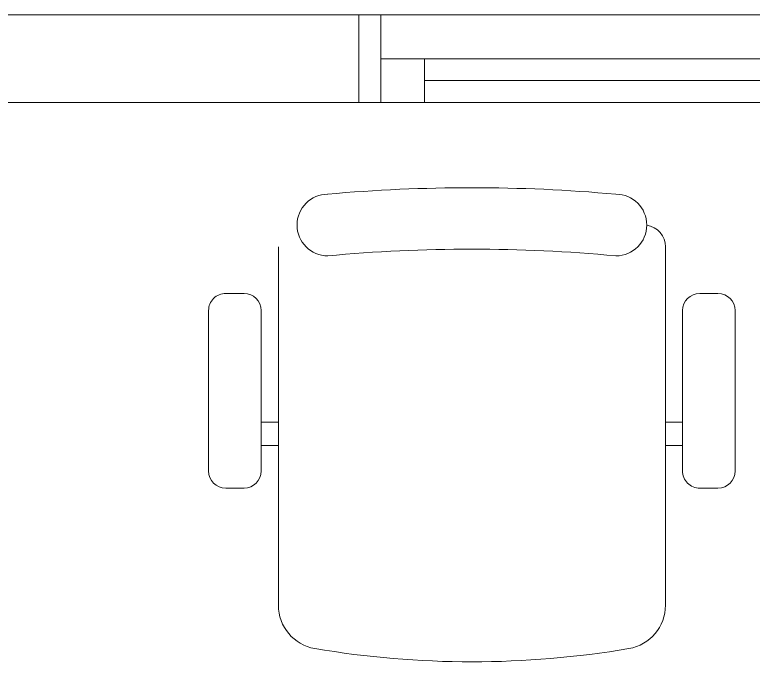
# Model space of a CAD drawing. Header units: inches. Extents: x -246178 to 57169, y -29325 to 19878.
# Drawn here: x 43286 to 44128, y -3489 to -2747 of the extents above; entities that cross this region are included whole.
import ezdxf

# ---------------------------------------------------------------- set-up
doc = ezdxf.new("R2010")
doc.units = ezdxf.units.IN
doc.header["$LTSCALE"] = 25
doc.header["$MEASUREMENT"] = 0
doc.layers.get('0').update_dxf_attribs({"color": 8})
for name, color, linetype, lineweight in [('00-Ground Floor$0$Aluminum', 251, 'Continuous', 5), ('00-Ground Floor$0$LOADING', 253, 'Continuous', 5), ('00-Ground Floor$0$NEW Wall', 166, 'Continuous', 5), ('00-Ground Floor$0$Walls', 251, 'Continuous', 5)]:
    doc.layers.add(name, color=color, linetype=linetype, lineweight=lineweight)

# ---------------------------------------------------------------- blocks, each defined once
blk = doc.blocks.new('*X63')
at = {"color": 0}
for p, q in [((5, 3), (5, 3)), ((5, 3), (5, 3)), ((5, 3), (5, 3)), ((5, 3), (5, 3)), ((5, 3), (5, 3)), ((5, 3), (5, 3)), ((5, 3), (5, 3)), ((5, 3), (5, 3)), ((5, 3), (5, 3)), ((5, 3), (5, 3)), ((5, 3), (5, 3)), ((5, 3), (5, 3)), ((5, 3), (5, 3)), ((5, 3), (5, 3)), ((5, 3), (5, 3)), ((5, 3), (5, 3)), ((5, 3), (5, 3)), ((5, 3), (5, 3)), ((5, 3), (5, 3)), ((5, 3), (5, 3)), ((5, 3), (5, 3)), ((5, 3), (5, 3)), ((5, 3), (5, 3)), ((5, 3), (5, 3)), ((5, 3), (5, 3)), ((5, 3), (5, 3)), ((5, 3), (5, 3)), ((5, 3), (5, 3)), ((5, 3), (5, 3)), ((5, 3), (5, 3)), ((5, 3), (5, 3)), ((5, 3), (5, 3)), ((5, 3), (5, 3)), ((5, 3), (5, 3)), ((5, 3), (5, 3)), ((5, 3), (5, 3)), ((5, 3), (5, 3)), ((5, 3), (5, 3)), ((5, 3), (5, 3)), ((5, 3), (5, 3)), ((5, 3), (5, 3)), ((5, 3), (5, 3)), ((5, 3), (5, 3)), ((5, 3), (5, 3)), ((5, 3), (5, 3)), ((5, 3), (5, 3)), ((5, 3), (5, 3)), ((5, 3), (5, 3)), ((5, 3), (5, 3)), ((5, 3), (5, 3)), ((5, 3), (5, 3)), ((5, 3), (5, 3)), ((5, 3), (5, 3)), ((5, 3), (5, 3)), ((5, 3), (5, 3)), ((5, 3), (5, 3)), ((5, 3), (5, 3)), ((5, 3), (5, 3)), ((5, 3), (5, 3)), ((5, 3), (5, 3)), ((5, 3), (5, 3)), ((5, 3), (5, 3)), ((5, 3), (5, 3)), ((5, 3), (5, 3)), ((5, 3), (5, 3)), ((5, 3), (5, 3)), ((6, 3), (5, 3)), ((5, 3), (5, 3)), ((6, 3), (5, 3)), ((5, 3), (5, 3)), ((6, 3), (5, 3)), ((5, 3), (5, 3)), ((6, 3), (5, 3)), ((5, 3), (5, 3)), ((5, 3), (5, 3)), ((5, 3), (5, 3)), ((5, 3), (5, 3)), ((5, 3), (5, 3)), ((5, 3), (5, 3)), ((5, 3), (5, 3)), ((5, 3), (5, 3)), ((5, 3), (5, 3)), ((5, 3), (5, 3)), ((5, 3), (5, 3)), ((5, 3), (5, 3)), ((5, 3), (5, 3)), ((5, 3), (5, 3)), ((5, 3), (5, 3)), ((5, 3), (5, 3)), ((5, 3), (5, 3)), ((5, 3), (5, 3)), ((5, 3), (5, 3)), ((5, 3), (5, 3)), ((5, 3), (5, 3)), ((5, 3), (5, 3)), ((5, 3), (5, 3)), ((6, 3), (6, 3)), ((6, 3), (6, 3)), ((6, 3), (6, 3)), ((6, 3), (6, 3)), ((6, 3), (6, 3)), ((6, 3), (6, 3)), ((6, 3), (6, 3)), ((6, 3), (6, 3)), ((6, 3), (6, 3)), ((6, 3), (6, 3)), ((6, 3), (6, 3)), ((6, 3), (6, 3)), ((6, 3), (6, 3)), ((6, 3), (6, 3)), ((6, 3), (6, 3)), ((6, 3), (6, 3)), ((6, 3), (6, 3)), ((6, 3), (6, 3)), ((6, 3), (6, 3)), ((6, 3), (6, 3)), ((6, 3), (6, 3)), ((6, 3), (6, 3)), ((6, 3), (6, 3)), ((6, 3), (6, 3)), ((6, 3), (6, 3)), ((6, 3), (6, 3)), ((6, 3), (6, 3)), ((6, 3), (6, 3)), ((6, 3), (6, 3)), ((6, 3), (6, 3)), ((6, 3), (6, 3)), ((6, 3), (6, 3)), ((6, 3), (6, 3)), ((6, 3), (6, 3)), ((6, 3), (6, 3)), ((6, 3), (6, 3)), ((6, 3), (6, 3)), ((6, 3), (6, 3)), ((6, 3), (6, 3)), ((6, 3), (6, 3)), ((6, 3), (6, 3)), ((6, 3), (6, 3)), ((6, 3), (6, 3)), ((6, 3), (6, 3)), ((6, 3), (6, 3)), ((6, 3), (6, 3)), ((6, 3), (6, 3)), ((6, 3), (6, 3)), ((6, 3), (6, 3)), ((6, 3), (6, 3)), ((6, 3), (6, 3)), ((6, 3), (6, 3)), ((6, 3), (6, 3)), ((6, 3), (6, 3)), ((6, 3), (6, 3)), ((6, 3), (6, 3)), ((6, 3), (6, 3)), ((6, 3), (6, 3)), ((6, 3), (6, 3)), ((6, 3), (6, 3)), ((6, 3), (6, 3)), ((6, 3), (6, 3)), ((6, 3), (6, 3)), ((6, 3), (6, 3)), ((6, 3), (6, 3)), ((6, 3), (6, 3)), ((6, 3), (6, 3)), ((6, 3), (6, 3)), ((6, 3), (6, 3)), ((6, 3), (6, 3)), ((6, 3), (6, 3)), ((6, 3), (6, 3)), ((6, 3), (6, 3)), ((6, 3), (6, 3)), ((6, 3), (6, 3)), ((6, 3), (6, 3)), ((6, 3), (6, 3)), ((6, 3), (6, 3)), ((6, 3), (6, 3)), ((6, 3), (6, 3)), ((6, 3), (6, 3)), ((6, 3), (6, 3)), ((6, 3), (6, 3)), ((6, 3), (6, 3)), ((6, 3), (6, 3)), ((6, 3), (6, 3)), ((6, 3), (6, 3)), ((6, 3), (6, 3)), ((6, 3), (6, 3)), ((6, 3), (6, 3)), ((6, 3), (6, 3)), ((6, 3), (6, 3)), ((6, 3), (6, 3)), ((6, 3), (6, 3)), ((6, 3), (6, 3)), ((6, 3), (6, 3)), ((6, 3), (6, 3)), ((6, 3), (6, 3)), ((6, 3), (6, 3)), ((6, 3), (6, 3)), ((6, 3), (6, 3)), ((6, 3), (6, 3)), ((6, 3), (6, 3)), ((6, 3), (6, 3)), ((6, 3), (6, 3)), ((6, 3), (6, 3)), ((6, 3), (6, 3)), ((6, 3), (6, 3)), ((6, 3), (6, 3)), ((6, 3), (6, 3)), ((6, 3), (6, 3)), ((6, 3), (6, 3)), ((6, 3), (6, 3)), ((6, 3), (6, 3)), ((6, 3), (6, 3)), ((6, 3), (6, 3)), ((6, 3), (6, 3)), ((6, 3), (6, 3)), ((6, 3), (6, 3)), ((6, 3), (6, 3)), ((6, 3), (6, 3)), ((6, 3), (6, 3)), ((6, 3), (6, 3)), ((6, 3), (6, 3)), ((6, 3), (6, 3)), ((6, 3), (6, 3)), ((6, 3), (6, 3)), ((6, 3), (6, 3)), ((6, 3), (6, 3)), ((6, 3), (6, 3)), ((6, 3), (6, 3)), ((6, 3), (6, 3)), ((6, 3), (6, 3)), ((6, 3), (6, 3)), ((6, 3), (6, 3)), ((6, 3), (6, 3)), ((6, 3), (6, 3)), ((6, 3), (6, 3)), ((6, 3), (6, 3)), ((6, 3), (6, 3)), ((6, 3), (6, 3)), ((6, 3), (6, 3)), ((6, 3), (6, 3)), ((6, 3), (6, 3)), ((6, 3), (6, 3)), ((6, 3), (6, 3)), ((6, 3), (6, 3)), ((6, 3), (6, 3)), ((6, 3), (6, 3)), ((6, 3), (6, 3)), ((6, 3), (6, 3)), ((6, 3), (6, 3)), ((6, 3), (6, 3)), ((6, 3), (6, 3)), ((6, 3), (6, 3)), ((6, 3), (6, 3)), ((6, 3), (6, 3)), ((6, 3), (6, 3)), ((6, 3), (6, 3)), ((6, 3), (6, 3)), ((6, 3), (6, 3)), ((6, 3), (6, 3)), ((6, 3), (6, 3)), ((6, 3), (6, 3)), ((6, 3), (6, 3)), ((6, 3), (6, 3)), ((6, 3), (6, 3)), ((6, 3), (6, 3)), ((6, 3), (6, 3)), ((6, 3), (6, 3)), ((6, 3), (6, 3)), ((6, 3), (6, 3)), ((6, 3), (6, 3)), ((6, 3), (6, 3)), ((6, 3), (6, 3)), ((6, 3), (6, 3)), ((6, 3), (6, 3)), ((6, 3), (6, 3)), ((6, 3), (6, 3)), ((6, 3), (6, 3)), ((6, 3), (6, 3)), ((6, 3), (6, 3)), ((6, 3), (6, 3)), ((6, 3), (6, 3)), ((6, 3), (6, 3)), ((6, 3), (6, 3)), ((6, 3), (6, 3)), ((6, 3), (6, 3)), ((6, 3), (6, 3)), ((6, 3), (6, 3)), ((6, 3), (6, 3)), ((6, 3), (6, 3)), ((6, 3), (6, 3)), ((6, 3), (6, 3)), ((6, 3), (6, 3)), ((6, 3), (6, 3)), ((6, 3), (6, 3)), ((6, 3), (6, 3)), ((6, 3), (6, 3)), ((6, 3), (6, 3)), ((6, 3), (6, 3)), ((6, 3), (6, 3)), ((6, 3), (6, 3)), ((6, 3), (6, 3)), ((6, 3), (5, 3)), ((6, 3), (5, 3)), ((6, 3), (5, 3)), ((6, 3), (5, 3)), ((6, 3), (5, 3)), ((6, 3), (6, 3)), ((6, 3), (6, 3)), ((6, 3), (6, 3)), ((6, 3), (6, 3)), ((6, 3), (6, 3)), ((6, 3), (6, 3)), ((6, 3), (6, 3)), ((6, 3), (6, 3)), ((6, 3), (6, 3)), ((6, 3), (6, 3)), ((6, 3), (6, 3)), ((6, 3), (6, 3)), ((6, 3), (6, 3)), ((6, 3), (6, 3)), ((6, 3), (6, 3)), ((6, 3), (6, 3)), ((6, 3), (6, 3)), ((6, 3), (6, 3)), ((6, 3), (6, 3)), ((6, 3), (6, 3)), ((6, 3), (6, 3)), ((6, 3), (6, 3)), ((6, 3), (6, 3)), ((6, 3), (6, 3)), ((6, 3), (6, 3)), ((6, 3), (6, 3)), ((6, 3), (6, 3)), ((6, 3), (6, 3)), ((6, 3), (6, 3)), ((6, 3), (6, 3)), ((6, 3), (6, 3)), ((6, 3), (6, 3)), ((6, 3), (6, 3)), ((6, 3), (6, 3)), ((6, 3), (6, 3)), ((6, 3), (6, 3)), ((6, 3), (6, 3)), ((6, 3), (6, 3)), ((6, 3), (6, 3)), ((6, 3), (6, 3)), ((6, 3), (6, 3)), ((6, 3), (6, 3)), ((6, 3), (6, 3)), ((6, 3), (6, 3)), ((6, 3), (6, 3)), ((6, 3), (6, 3)), ((6, 3), (6, 3)), ((6, 3), (6, 3)), ((6, 3), (6, 3)), ((6, 3), (6, 3)), ((6, 3), (6, 3)), ((6, 3), (6, 3)), ((6, 3), (6, 3)), ((6, 3), (6, 3)), ((6, 3), (6, 3)), ((6, 3), (6, 3)), ((6, 3), (6, 3)), ((6, 3), (6, 3)), ((6, 3), (6, 3)), ((6, 3), (6, 3)), ((6, 3), (6, 3)), ((6, 3), (6, 3)), ((6, 3), (6, 3)), ((6, 3), (6, 3)), ((6, 3), (6, 3)), ((6, 3), (6, 3)), ((6, 3), (6, 3)), ((6, 3), (6, 3)), ((6, 3), (6, 3)), ((6, 3), (6, 3)), ((6, 3), (6, 3)), ((6, 3), (6, 3)), ((6, 3), (6, 3)), ((6, 3), (6, 3)), ((6, 3), (6, 3)), ((6, 3), (6, 3)), ((6, 3), (6, 3)), ((6, 3), (6, 3)), ((6, 3), (6, 3)), ((6, 3), (6, 3)), ((6, 3), (6, 3)), ((6, 3), (6, 3)), ((6, 3), (6, 3)), ((6, 3), (6, 3)), ((6, 3), (6, 3)), ((6, 3), (6, 3)), ((6, 3), (6, 3)), ((6, 3), (6, 3)), ((6, 3), (6, 3)), ((6, 3), (6, 3)), ((6, 3), (6, 3)), ((6, 3), (6, 3)), ((6, 3), (6, 3)), ((6, 3), (6, 3)), ((6, 3), (6, 3)), ((6, 3), (6, 3)), ((6, 3), (6, 3)), ((6, 3), (6, 3)), ((6, 3), (6, 3)), ((6, 3), (6, 3)), ((6, 3), (6, 3)), ((6, 3), (6, 3)), ((6, 3), (6, 3)), ((6, 3), (6, 3)), ((6, 3), (6, 3)), ((6, 3), (6, 3)), ((6, 3), (6, 3)), ((6, 3), (6, 3)), ((6, 3), (6, 3)), ((6, 3), (6, 3)), ((6, 3), (6, 3)), ((6, 3), (6, 3)), ((6, 3), (6, 3)), ((6, 3), (6, 3)), ((6, 3), (6, 3)), ((6, 3), (6, 3)), ((6, 3), (6, 3)), ((6, 3), (6, 3)), ((6, 3), (6, 3)), ((6, 3), (6, 3)), ((6, 3), (6, 3)), ((6, 3), (6, 3)), ((6, 3), (6, 3)), ((6, 3), (6, 3)), ((6, 3), (6, 3)), ((6, 3), (6, 3)), ((6, 3), (6, 3)), ((6, 3), (6, 3)), ((6, 3), (6, 3)), ((6, 3), (6, 3)), ((6, 3), (6, 3)), ((6, 3), (6, 3)), ((6, 3), (6, 3)), ((6, 3), (6, 3)), ((6, 3), (6, 3)), ((6, 3), (6, 3)), ((6, 3), (6, 3)), ((6, 3), (6, 3)), ((6, 3), (6, 3)), ((6, 3), (6, 3)), ((6, 3), (6, 3)), ((6, 3), (6, 3)), ((6, 3), (6, 3)), ((6, 3), (6, 3)), ((6, 3), (6, 3)), ((6, 3), (6, 3)), ((6, 3), (6, 3)), ((6, 3), (6, 3)), ((6, 3), (6, 3)), ((6, 3), (6, 3)), ((6, 3), (6, 3)), ((6, 3), (6, 3)), ((6, 3), (6, 3)), ((6, 3), (6, 3)), ((6, 3), (6, 3)), ((6, 3), (6, 3)), ((6, 3), (6, 3)), ((6, 3), (6, 3)), ((6, 3), (6, 3)), ((6, 3), (6, 3)), ((6, 3), (6, 3)), ((6, 3), (6, 3)), ((6, 3), (6, 3)), ((6, 3), (6, 3)), ((6, 3), (6, 3)), ((6, 3), (6, 3)), ((6, 3), (6, 3)), ((6, 3), (6, 3)), ((6, 3), (6, 3)), ((6, 3), (6, 3)), ((6, 3), (6, 3)), ((6, 3), (6, 3)), ((6, 3), (6, 3)), ((6, 3), (6, 3)), ((6, 3), (6, 3)), ((6, 3), (6, 3)), ((6, 3), (6, 3)), ((6, 3), (6, 3)), ((6, 3), (6, 3)), ((6, 3), (6, 3)), ((6, 3), (6, 3)), ((6, 3), (6, 3)), ((6, 3), (6, 3)), ((6, 3), (6, 3)), ((6, 3), (6, 3)), ((6, 3), (6, 3)), ((6, 3), (6, 3)), ((6, 3), (6, 3)), ((6, 3), (6, 3)), ((6, 3), (6, 3)), ((6, 3), (6, 3)), ((6, 3), (6, 3)), ((6, 3), (6, 3)), ((6, 3), (6, 3)), ((6, 3), (6, 3)), ((6, 3), (6, 3)), ((6, 3), (6, 3)), ((6, 3), (6, 3)), ((6, 3), (6, 3)), ((6, 3), (6, 3)), ((6, 3), (6, 3)), ((6, 3), (6, 3)), ((6, 3), (6, 3)), ((6, 3), (6, 3)), ((6, 3), (6, 3)), ((6, 3), (6, 3)), ((6, 3), (6, 3)), ((6, 3), (6, 3)), ((6, 3), (6, 3)), ((6, 3), (6, 3)), ((6, 3), (6, 3)), ((6, 3), (6, 3)), ((6, 3), (6, 3)), ((6, 3), (6, 3)), ((6, 3), (6, 3)), ((6, 3), (6, 3)), ((6, 3), (6, 3)), ((6, 3), (6, 3)), ((6, 3), (6, 3)), ((6, 3), (6, 3)), ((6, 3), (6, 3)), ((6, 3), (6, 3)), ((6, 3), (6, 3)), ((6, 3), (6, 3)), ((6, 3), (6, 3)), ((6, 3), (6, 3)), ((6, 3), (6, 3)), ((6, 3), (6, 3)), ((6, 3), (6, 3)), ((6, 3), (6, 3)), ((6, 3), (6, 3)), ((6, 3), (6, 3)), ((6, 3), (6, 3)), ((6, 3), (6, 3)), ((6, 3), (6, 3)), ((6, 3), (6, 3)), ((6, 3), (6, 3)), ((6, 3), (6, 3)), ((6, 3), (6, 3)), ((6, 3), (6, 3)), ((6, 3), (6, 3)), ((6, 3), (6, 3)), ((6, 3), (6, 3)), ((6, 3), (6, 3)), ((6, 3), (6, 3)), ((6, 3), (6, 3)), ((6, 3), (6, 3)), ((6, 3), (6, 3)), ((6, 3), (6, 3)), ((6, 3), (6, 3)), ((6, 3), (6, 3)), ((6, 3), (6, 3)), ((6, 3), (6, 3)), ((6, 3), (6, 3)), ((6, 3), (6, 3)), ((6, 3), (6, 3)), ((6, 3), (6, 3)), ((6, 3), (6, 3)), ((6, 3), (6, 3)), ((6, 3), (6, 3)), ((6, 3), (6, 3)), ((6, 3), (6, 3)), ((6, 3), (6, 3)), ((6, 3), (6, 3)), ((6, 3), (6, 3)), ((6, 3), (6, 3)), ((6, 3), (6, 3)), ((6, 3), (6, 3)), ((6, 3), (6, 3)), ((6, 3), (6, 3)), ((6, 3), (6, 3)), ((6, 3), (6, 3)), ((6, 3), (6, 3)), ((6, 3), (6, 3)), ((6, 3), (6, 3)), ((6, 3), (6, 3)), ((6, 3), (6, 3)), ((6, 3), (6, 3)), ((6, 3), (6, 3)), ((6, 3), (6, 3)), ((6, 3), (6, 3)), ((6, 3), (6, 3)), ((6, 3), (6, 3)), ((6, 3), (6, 3)), ((6, 3), (6, 3)), ((6, 3), (6, 3)), ((6, 3), (6, 3)), ((6, 3), (6, 3)), ((6, 3), (6, 3)), ((6, 3), (6, 3)), ((6, 3), (6, 3)), ((6, 3), (6, 3)), ((6, 3), (6, 3)), ((6, 3), (6, 3)), ((6, 3), (6, 3)), ((6, 3), (6, 3)), ((6, 3), (6, 3)), ((6, 3), (6, 3)), ((6, 3), (6, 3)), ((6, 3), (6, 3)), ((6, 3), (6, 3)), ((6, 3), (6, 3)), ((6, 3), (6, 3)), ((6, 3), (6, 3)), ((6, 3), (6, 3)), ((6, 3), (6, 3)), ((6, 3), (6, 3)), ((6, 3), (6, 3)), ((6, 3), (6, 3)), ((6, 3), (6, 3)), ((6, 3), (6, 3)), ((6, 3), (6, 3)), ((6, 3), (6, 3)), ((6, 3), (6, 3)), ((6, 3), (6, 3)), ((6, 3), (6, 3)), ((6, 3), (6, 3))]:
    blk.add_line(p, q, dxfattribs=at)
blk = doc.blocks.new('*X64')
at = {"color": 0}
for p, q in [((13, 1), (13, 1)), ((13, 1), (13, 1)), ((13, 1), (13, 1)), ((13, 1), (13, 1)), ((13, 1), (13, 1)), ((13, 1), (13, 1)), ((13, 1), (13, 1)), ((13, 1), (13, 1)), ((13, 1), (13, 1)), ((13, 1), (13, 1)), ((13, 1), (13, 1)), ((13, 1), (13, 1)), ((13, 1), (13, 1)), ((13, 1), (13, 1)), ((13, 1), (13, 1)), ((13, 1), (14, 1)), ((13, 1), (14, 1)), ((13, 1), (14, 1)), ((13, 1), (13, 1)), ((13, 1), (13, 1)), ((13, 1), (13, 1)), ((13, 1), (13, 1)), ((13, 1), (13, 1)), ((13, 1), (13, 1)), ((13, 1), (13, 1)), ((13, 1), (13, 1)), ((13, 1), (13, 1)), ((13, 1), (13, 1)), ((13, 1), (13, 1)), ((13, 1), (13, 1)), ((13, 1), (13, 1)), ((13, 1), (13, 1)), ((13, 1), (13, 1)), ((13, 1), (13, 1)), ((13, 1), (13, 1)), ((13, 1), (13, 1)), ((13, 1), (13, 1)), ((13, 1), (13, 1)), ((13, 1), (13, 1)), ((13, 1), (13, 1)), ((13, 1), (13, 1)), ((13, 1), (13, 1)), ((13, 1), (13, 1)), ((13, 1), (13, 1)), ((13, 1), (13, 1)), ((13, 1), (13, 1)), ((13, 1), (13, 1)), ((13, 1), (13, 1)), ((13, 1), (13, 1)), ((13, 1), (13, 1)), ((13, 1), (13, 1)), ((13, 1), (13, 1)), ((13, 1), (13, 1)), ((13, 1), (13, 1)), ((13, 1), (13, 1)), ((13, 1), (13, 1)), ((13, 1), (13, 1)), ((13, 1), (13, 1)), ((13, 1), (13, 1)), ((13, 1), (13, 1)), ((13, 1), (13, 1)), ((13, 1), (13, 1)), ((13, 1), (13, 1)), ((13, 1), (13, 1)), ((13, 1), (13, 1)), ((13, 1), (13, 1)), ((13, 1), (13, 1)), ((13, 1), (13, 1)), ((13, 1), (13, 1)), ((13, 1), (13, 1)), ((13, 1), (13, 1)), ((13, 1), (13, 1)), ((13, 1), (13, 1)), ((13, 1), (13, 1)), ((13, 1), (13, 1)), ((13, 1), (13, 1)), ((13, 1), (13, 1)), ((13, 1), (13, 1)), ((13, 1), (13, 1)), ((13, 1), (13, 1)), ((13, 1), (13, 1)), ((13, 1), (13, 1)), ((13, 1), (13, 1)), ((13, 1), (13, 1)), ((13, 1), (13, 1)), ((13, 1), (13, 1)), ((13, 1), (13, 1)), ((13, 1), (13, 1)), ((13, 1), (13, 1)), ((13, 1), (13, 1)), ((13, 1), (13, 1)), ((13, 1), (13, 1)), ((13, 1), (13, 1)), ((13, 1), (13, 1)), ((13, 1), (13, 1)), ((13, 1), (13, 1)), ((13, 1), (13, 1)), ((13, 1), (13, 1)), ((13, 1), (13, 1)), ((13, 1), (13, 1)), ((13, 1), (13, 1)), ((13, 1), (13, 1)), ((13, 1), (13, 1)), ((13, 1), (13, 1)), ((13, 1), (13, 1)), ((13, 1), (13, 1)), ((13, 1), (13, 1)), ((13, 1), (13, 1)), ((13, 1), (13, 1)), ((13, 1), (13, 1)), ((13, 1), (13, 1)), ((13, 1), (13, 1)), ((13, 1), (13, 1)), ((13, 1), (13, 1)), ((13, 1), (13, 1)), ((13, 1), (13, 1)), ((13, 1), (13, 1)), ((13, 1), (13, 1)), ((13, 1), (13, 1)), ((13, 1), (13, 1)), ((13, 1), (13, 1)), ((13, 1), (13, 1)), ((13, 1), (13, 1)), ((13, 1), (14, 1)), ((13, 0), (13, 0)), ((13, 0), (13, 0)), ((13, 0), (13, 0)), ((13, 0), (13, 0)), ((13, 0), (13, 0)), ((13, 0), (13, 0)), ((13, 0), (13, 0)), ((13, 0), (13, 0)), ((13, 0), (13, 0)), ((13, 0), (13, 0)), ((13, 0), (13, 0)), ((13, 0), (13, 0)), ((13, 0), (13, 0)), ((13, 0), (13, 0)), ((13, 0), (13, 0)), ((13, 0), (13, 0)), ((13, 0), (13, 0)), ((13, 0), (13, 0)), ((13, 0), (13, 0)), ((13, 0), (13, 0)), ((13, 0), (13, 0)), ((13, 0), (13, 0)), ((13, 0), (13, 0)), ((13, 0), (13, 0)), ((13, 0), (13, 0)), ((13, 0), (13, 0)), ((13, 0), (13, 0)), ((13, 0), (13, 0)), ((13, 0), (13, 0)), ((13, 0), (13, 0)), ((13, 0), (13, 0)), ((13, 0), (13, 0)), ((13, 0), (13, 0)), ((13, 0), (13, 0)), ((13, 0), (13, 0)), ((13, 0), (13, 0)), ((13, 0), (13, 0)), ((13, 0), (13, 0)), ((13, 0), (13, 0)), ((13, 0), (13, 0)), ((13, 0), (13, 0)), ((13, 0), (13, 0)), ((13, 0), (13, 0)), ((13, 0), (13, 0)), ((13, 0), (13, 0)), ((13, 0), (13, 0)), ((13, 0), (13, 0)), ((13, 0), (13, 0)), ((13, 0), (14, 0)), ((13, 0), (14, 0)), ((13, 0), (13, 0)), ((13, 0), (14, 0)), ((14, 1), (14, 1)), ((14, 1), (14, 1)), ((14, 1), (14, 1)), ((14, 1), (14, 1)), ((14, 1), (14, 1)), ((14, 1), (14, 1)), ((14, 1), (14, 1)), ((14, 1), (14, 1)), ((14, 1), (14, 1)), ((14, 1), (14, 1)), ((14, 1), (14, 1)), ((14, 1), (14, 1)), ((14, 1), (14, 1)), ((14, 1), (14, 1)), ((14, 1), (14, 1)), ((14, 1), (14, 1)), ((14, 1), (14, 1)), ((14, 1), (14, 1)), ((14, 1), (14, 1)), ((14, 1), (14, 1)), ((14, 1), (14, 1)), ((14, 1), (14, 1)), ((14, 1), (14, 1)), ((14, 1), (14, 1)), ((14, 1), (14, 1)), ((14, 1), (14, 1)), ((14, 1), (14, 1)), ((14, 1), (14, 1)), ((14, 1), (14, 1)), ((14, 1), (14, 1)), ((14, 1), (14, 1)), ((14, 1), (14, 1)), ((14, 1), (14, 1)), ((14, 1), (14, 1)), ((14, 1), (14, 1)), ((14, 1), (14, 1)), ((14, 1), (14, 1)), ((14, 1), (14, 1)), ((14, 1), (14, 1)), ((14, 1), (14, 1)), ((14, 1), (14, 1)), ((14, 1), (14, 1)), ((14, 1), (14, 1)), ((14, 1), (14, 1)), ((14, 1), (14, 1)), ((14, 1), (14, 1)), ((14, 1), (14, 1)), ((14, 1), (14, 1)), ((14, 1), (14, 1)), ((14, 1), (14, 1)), ((14, 1), (14, 1)), ((14, 1), (14, 1)), ((14, 1), (14, 1)), ((14, 1), (14, 1)), ((14, 1), (14, 1)), ((14, 1), (14, 1)), ((14, 1), (14, 1)), ((14, 1), (14, 1)), ((14, 1), (14, 1)), ((14, 1), (14, 1)), ((14, 1), (14, 1)), ((14, 1), (14, 1)), ((14, 1), (14, 1)), ((14, 1), (14, 1)), ((14, 1), (14, 1)), ((14, 1), (14, 1)), ((14, 1), (14, 1)), ((14, 1), (14, 1)), ((14, 1), (14, 1)), ((14, 1), (14, 1)), ((14, 1), (14, 1)), ((14, 1), (14, 1)), ((14, 1), (14, 1)), ((14, 1), (14, 1)), ((14, 1), (14, 1)), ((14, 1), (14, 1)), ((14, 1), (14, 1)), ((14, 1), (14, 1)), ((14, 1), (14, 1)), ((14, 1), (14, 1)), ((14, 1), (14, 1)), ((14, 1), (14, 1)), ((14, 1), (14, 1)), ((14, 1), (14, 1)), ((14, 1), (14, 1)), ((14, 1), (14, 1)), ((14, 1), (14, 1)), ((14, 1), (14, 1)), ((14, 1), (14, 1)), ((14, 1), (14, 1)), ((14, 1), (14, 1)), ((14, 1), (14, 1)), ((14, 1), (14, 1)), ((14, 1), (14, 1)), ((14, 0), (14, 0)), ((14, 0), (14, 0)), ((14, 0), (14, 0)), ((14, 0), (14, 0)), ((14, 0), (14, 0)), ((14, 0), (14, 0)), ((14, 0), (14, 0)), ((14, 0), (14, 0)), ((14, 0), (14, 0)), ((14, 0), (14, 0)), ((14, 0), (14, 0)), ((14, 0), (14, 0)), ((14, 0), (14, 0)), ((14, 0), (14, 0)), ((14, 0), (14, 0)), ((14, 0), (14, 0)), ((14, 0), (14, 0)), ((14, 0), (14, 0)), ((14, 0), (14, 0)), ((14, 0), (14, 0)), ((14, 0), (14, 0)), ((14, 0), (14, 0)), ((14, 0), (14, 0)), ((14, 0), (14, 0)), ((14, 0), (14, 0)), ((14, 0), (14, 0)), ((14, 0), (14, 0)), ((14, 0), (14, 0)), ((14, 0), (14, 0)), ((14, 0), (14, 0)), ((14, 0), (14, 0)), ((14, 0), (14, 0)), ((14, 0), (14, 0)), ((14, 0), (14, 0)), ((14, 0), (14, 0)), ((14, 0), (14, 0)), ((14, 0), (14, 0)), ((14, 0), (14, 0)), ((14, 0), (14, 0)), ((14, 0), (14, 0)), ((14, 0), (14, 0)), ((14, 0), (14, 0)), ((14, 0), (14, 0)), ((14, 0), (14, 0)), ((14, 0), (14, 0)), ((14, 0), (14, 0)), ((14, 0), (14, 0)), ((14, 0), (14, 0)), ((13, 0), (13, 0)), ((13, 0), (14, 0)), ((13, 0), (13, 0)), ((13, 0), (14, 0)), ((13, 0), (13, 0)), ((13, 0), (14, 0)), ((13, 0), (13, 0)), ((13, 0), (13, 0)), ((13, 0), (13, 0)), ((13, 0), (13, 0)), ((13, 0), (14, 0)), ((13, 0), (13, 0)), ((13, 0), (14, 0)), ((13, 0), (13, 0)), ((13, 0), (14, 0)), ((13, 0), (13, 0)), ((13, 0), (14, 0)), ((13, 0), (13, 0)), ((13, 0), (14, 0)), ((13, 0), (13, 0)), ((13, 0), (14, 0)), ((13, 0), (13, 0)), ((13, 0), (14, 0)), ((13, 0), (13, 0)), ((13, 0), (13, 0)), ((13, 0), (13, 0)), ((13, 0), (14, 0)), ((13, 0), (13, 0)), ((13, 0), (14, 0)), ((13, 0), (13, 0)), ((13, 0), (14, 0)), ((13, 0), (13, 0)), ((13, 0), (14, 0)), ((13, 0), (13, 0)), ((13, 0), (13, 0)), ((13, 0), (13, 0)), ((13, 0), (13, 0)), ((13, 0), (13, 0)), ((13, 0), (13, 0)), ((13, 0), (13, 0)), ((13, 0), (13, 0)), ((13, 0), (13, 0)), ((13, 0), (13, 0)), ((13, 0), (13, 0)), ((13, 0), (13, 0)), ((13, 0), (13, 0)), ((13, 0), (13, 0)), ((13, 0), (13, 0)), ((13, 0), (13, 0)), ((13, 0), (13, 0)), ((13, 0), (13, 0)), ((13, 0), (13, 0)), ((13, 0), (13, 0)), ((13, 0), (13, 0)), ((13, 0), (13, 0)), ((13, 0), (13, 0)), ((13, 0), (13, 0)), ((13, 0), (13, 0)), ((13, 0), (13, 0)), ((13, 0), (13, 0)), ((13, 0), (13, 0)), ((13, 0), (13, 0)), ((13, 0), (13, 0)), ((13, 0), (13, 0)), ((13, -1), (13, -1)), ((13, -1), (13, -1)), ((13, -1), (13, -1)), ((13, -1), (13, -1)), ((13, -1), (13, -1)), ((13, -1), (14, -1)), ((13, -1), (13, -1)), ((14, 0), (14, 0)), ((14, 0), (14, 0)), ((14, 0), (14, 0)), ((14, 0), (14, 0)), ((14, 0), (14, 0)), ((14, 0), (14, 0)), ((14, 0), (14, 0)), ((14, 0), (14, 0)), ((14, 0), (14, 0)), ((14, 0), (14, 0)), ((14, 0), (14, 0)), ((14, 0), (14, 0)), ((14, 0), (14, 0)), ((14, 0), (14, 0)), ((14, 0), (14, 0)), ((13, 0), (14, 0)), ((14, 0), (14, 0)), ((14, 0), (14, 0)), ((14, 0), (14, 0)), ((14, 0), (14, 0)), ((14, 0), (14, 0)), ((14, 0), (14, 0)), ((14, 0), (14, 0)), ((14, 0), (14, 0)), ((14, 0), (14, 0)), ((14, 0), (14, 0)), ((14, 0), (14, 0)), ((14, 0), (14, 0)), ((14, 0), (14, 0)), ((14, 0), (14, 0)), ((14, 0), (14, 0)), ((14, 0), (14, 0)), ((14, 0), (14, 0)), ((14, 0), (14, 0)), ((14, 0), (14, 0)), ((14, 0), (14, 0)), ((14, 0), (14, 0)), ((14, 0), (14, 0)), ((14, 0), (14, 0)), ((14, 0), (14, 0)), ((14, 0), (14, 0)), ((14, 0), (14, 0)), ((14, 0), (14, 0)), ((14, 0), (14, 0)), ((14, 0), (14, 0)), ((14, 0), (14, 0)), ((14, 0), (14, 0)), ((14, 0), (14, 0)), ((14, 0), (14, 0)), ((14, 0), (14, 0)), ((14, -1), (14, -1)), ((14, -1), (14, -1)), ((14, -1), (14, -1)), ((14, -1), (14, -1)), ((14, -1), (14, -1))]:
    blk.add_line(p, q, dxfattribs=at)
blk = doc.blocks.new('00-Ground Floor$0$GF21018-P')
at = {"color": 0}
for p, q in [((-0.2207, 0.47563), (-0.2207, 0.0675)), ((0.22049, 0.47563), (0.22049, 0.0675)), ((-0.2806, 0.34221), (-0.25983, 0.34221)), ((0.25963, 0.34221), (0.2804, 0.34221)), ((-0.30021, 0.32259), (-0.30021, 0.14)), ((-0.24021, 0.32259), (-0.24021, 0.14)), ((0.24001, 0.32259), (0.24001, 0.14)), ((0.30001, 0.32259), (0.30001, 0.14)), ((-0.24021, 0.29372), (-0.2207, 0.29372)), ((0.22049, 0.29372), (0.24001, 0.29372)), ((-0.24021, 0.26708), (-0.2207, 0.26708)), ((0.22049, 0.26708), (0.24001, 0.26708)), ((-0.2806, 0.12039), (-0.25983, 0.12039)), ((0.25963, 0.12039), (0.2804, 0.12039))]:
    blk.add_line(p, q, dxfattribs=at)
for points in [[(0.24001, 0.29372), (0.24001, 0.29372), (0.24001, 0.29372), (0.24001, 0.29372), (0.24001, 0.29372), (0.24001, 0.29372), (0.24001, 0.29372), (0.24001, 0.29372), (0.24001, 0.29372), (0.24001, 0.29372), (0.24001, 0.29372), (0.24001, 0.29372), (0.24001, 0.29372), (0.24001, 0.29372), (0.24001, 0.29372), (0.24001, 0.29372), (0.24001, 0.29372), (0.24001, 0.29372), (0.24001, 0.29372), (0.24001, 0.29372), (0.24001, 0.29372), (0.24001, 0.29372), (0.24001, 0.29372), (0.24001, 0.29372), (0.24001, 0.29372), (0.24001, 0.29372), (0.24001, 0.29372), (0.24001, 0.29372), (0.24001, 0.29372), (0.24001, 0.29372), (0.24001, 0.29372), (0.24001, 0.29372), (0.24001, 0.29372), (0.24001, 0.29372), (0.24001, 0.29372), (0.24001, 0.29372), (0.24001, 0.29372), (0.24001, 0.29372), (0.24001, 0.29372), (0.24001, 0.29372), (0.24001, 0.29372), (0.24001, 0.29372), (0.24001, 0.29372), (0.24001, 0.29372), (0.24001, 0.29372), (0.24001, 0.29372), (0.24001, 0.29372), (0.24001, 0.29372), (0.24001, 0.29372), (0.24001, 0.29372), (0.24001, 0.29372), (0.24001, 0.29372), (0.24001, 0.29372), (0.24001, 0.29372), (0.24001, 0.29372), (0.24001, 0.29372), (0.24001, 0.29372), (0.24001, 0.29372), (0.24001, 0.29372), (0.24001, 0.29372), (0.24001, 0.29372), (0.24001, 0.29372), (0.24001, 0.29372), (0.24001, 0.29372), (0.24001, 0.29372), (0.24001, 0.29372), (0.24001, 0.29372), (0.24001, 0.29372), (0.24001, 0.29372), (0.24001, 0.29372), (0.24001, 0.29372), (0.24001, 0.29372), (0.24001, 0.29372), (0.24001, 0.29372), (0.24001, 0.29372), (0.24001, 0.29372), (0.24001, 0.29372), (0.24001, 0.29372), (0.24001, 0.29372), (0.24001, 0.29372), (0.24001, 0.29372), (0.24001, 0.29372), (0.24001, 0.29372), (0.24001, 0.29372), (0.24001, 0.29372), (0.24001, 0.29372), (0.24001, 0.29372), (0.24001, 0.29372), (0.24001, 0.29372), (0.24001, 0.29372), (0.24001, 0.29372), (0.24001, 0.29372), (0.24001, 0.29372), (0.24001, 0.29372), (0.24001, 0.29372), (0.24001, 0.29372), (0.24001, 0.29372), (0.24001, 0.29372), (0.24001, 0.29372), (0.24001, 0.29372), (0.24001, 0.29372), (0.24001, 0.29372), (0.24001, 0.29372), (0.24001, 0.29372), (0.24001, 0.29372), (0.24001, 0.29372), (0.24001, 0.29372), (0.24001, 0.29372), (0.24001, 0.29372), (0.24001, 0.29372), (0.24001, 0.29372), (0.24001, 0.29372), (0.24001, 0.29372), (0.24001, 0.29372), (0.24001, 0.29372), (0.24001, 0.29372), (0.24001, 0.29372), (0.24001, 0.29372), (0.24001, 0.29372), (0.24001, 0.29372), (0.24001, 0.29372), (0.24001, 0.29372), (0.24001, 0.29372), (0.24001, 0.29372), (0.24001, 0.29372), (0.24001, 0.29372), (0.24001, 0.29372), (0.24001, 0.29372), (0.24001, 0.29372), (0.24001, 0.29372), (0.24001, 0.29372), (0.24001, 0.29372), (0.24001, 0.29372), (0.24001, 0.29372), (0.24001, 0.29372), (0.24001, 0.29372), (0.24001, 0.29372), (0.24001, 0.29372), (0.24001, 0.29372), (0.24001, 0.29372), (0.24001, 0.29372), (0.24001, 0.29372), (0.24001, 0.29372), (0.24001, 0.29372), (0.24001, 0.29372), (0.24001, 0.29372), (0.24001, 0.29372), (0.24001, 0.29372), (0.24001, 0.29372), (0.24001, 0.29372), (0.24001, 0.29372), (0.24001, 0.29372), (0.24001, 0.29372), (0.24001, 0.29372), (0.24001, 0.29372), (0.24001, 0.29372), (0.24001, 0.29372), (0.24001, 0.29372), (0.24001, 0.29372), (0.24001, 0.29372), (0.24001, 0.29372), (0.24001, 0.29372), (0.24001, 0.29372), (0.24001, 0.29372), (0.24001, 0.29372), (0.24001, 0.29372), (0.24001, 0.29372), (0.24001, 0.29372), (0.24001, 0.29372), (0.24001, 0.29372), (0.24001, 0.29372), (0.24001, 0.29372), (0.24001, 0.29372), (0.24001, 0.29372), (0.24001, 0.29372), (0.24001, 0.29372), (0.24001, 0.29372), (0.24001, 0.29372), (0.24001, 0.29372), (0.24001, 0.29372), (0.24001, 0.29372), (0.24001, 0.29372), (0.24001, 0.29372), (0.24001, 0.29372), (0.24001, 0.29372), (0.24001, 0.29372), (0.24001, 0.29372), (0.24001, 0.29372), (0.24001, 0.29372), (0.24001, 0.29372), (0.24001, 0.29372), (0.24001, 0.29372), (0.24001, 0.29372), (0.24001, 0.29372), (0.24001, 0.29372), (0.24001, 0.29372), (0.24001, 0.29372), (0.24001, 0.29372), (0.24001, 0.29372), (0.24001, 0.29372), (0.24001, 0.29372), (0.24001, 0.29372), (0.24001, 0.29372), (0.24001, 0.29372), (0.24001, 0.29372), (0.24001, 0.29372), (0.24001, 0.29372), (0.24001, 0.29372), (0.24001, 0.29372), (0.24001, 0.29372), (0.24001, 0.29372), (0.24001, 0.29372), (0.24001, 0.29372), (0.24001, 0.29372), (0.24001, 0.29372), (0.24001, 0.29372), (0.24001, 0.29372), (0.24001, 0.29372), (0.24001, 0.29372), (0.24001, 0.29372), (0.24001, 0.29372), (0.24001, 0.29372), (0.24001, 0.29372), (0.24001, 0.29372), (0.24001, 0.29372), (0.24001, 0.29372), (0.24001, 0.29372), (0.24001, 0.29372), (0.24001, 0.29372), (0.24001, 0.29372), (0.24001, 0.29372), (0.24001, 0.29372), (0.24001, 0.29372), (0.24001, 0.29372), (0.24001, 0.29372), (0.24001, 0.29372), (0.24001, 0.29372), (0.24001, 0.29372), (0.24001, 0.29372), (0.24001, 0.29372), (0.24001, 0.29372), (0.24001, 0.29372), (0.24001, 0.29372), (0.24001, 0.29372), (0.24001, 0.29372), (0.24001, 0.29372), (0.24001, 0.29372), (0.24001, 0.29372), (0.24001, 0.29372), (0.24001, 0.29372), (0.24001, 0.29372), (0.24001, 0.29372), (0.24001, 0.29372), (0.24001, 0.29372), (0.24001, 0.29372), (0.24001, 0.29372), (0.24001, 0.29372), (0.24001, 0.29372), (0.24001, 0.29372), (0.24001, 0.29372), (0.24001, 0.29372), (0.24001, 0.29372), (0.24001, 0.29372), (0.24001, 0.29372), (0.24001, 0.29372), (0.24001, 0.29372), (0.24001, 0.29372), (0.24001, 0.29372), (0.24001, 0.29372), (0.24001, 0.29372), (0.24001, 0.29372), (0.24001, 0.29372), (0.24001, 0.29372), (0.24001, 0.29372), (0.24001, 0.29372), (0.24001, 0.29372), (0.24001, 0.29372)], [(0.24001, 0.29372), (0.24001, 0.29372), (0.24001, 0.29372), (0.24001, 0.29372), (0.24001, 0.29372), (0.24001, 0.29372), (0.24001, 0.29372), (0.24001, 0.29372), (0.24001, 0.29372), (0.24001, 0.29372), (0.24001, 0.29372), (0.24001, 0.29372), (0.24001, 0.29372), (0.24001, 0.29372), (0.24001, 0.29372), (0.24001, 0.29372), (0.24001, 0.29372), (0.24001, 0.29372), (0.24001, 0.29372), (0.24001, 0.29372), (0.24001, 0.29372), (0.24001, 0.29372), (0.24001, 0.29372), (0.24001, 0.29372), (0.24001, 0.29372), (0.24001, 0.29372), (0.24001, 0.29372), (0.24001, 0.29372), (0.24001, 0.29372), (0.24001, 0.29372), (0.24001, 0.29372), (0.24001, 0.29372), (0.24001, 0.29372), (0.24001, 0.29372), (0.24001, 0.29372), (0.24001, 0.29372), (0.24001, 0.29372), (0.24001, 0.29372), (0.24001, 0.29372), (0.24001, 0.29372), (0.24001, 0.29372), (0.24001, 0.29372), (0.24001, 0.29372), (0.24001, 0.29372), (0.24001, 0.29372), (0.24001, 0.29372), (0.24001, 0.29372), (0.24001, 0.29372), (0.24001, 0.29372), (0.24001, 0.29372), (0.24001, 0.29372), (0.24001, 0.29372), (0.24001, 0.29372), (0.24001, 0.29372), (0.24001, 0.29372), (0.24001, 0.29372), (0.24001, 0.29372), (0.24001, 0.29372), (0.24001, 0.29372), (0.24001, 0.29372), (0.24001, 0.29372), (0.24001, 0.29372), (0.24001, 0.29372), (0.24001, 0.29372), (0.24001, 0.29372), (0.24001, 0.29372), (0.24001, 0.29372), (0.24001, 0.29372), (0.24001, 0.29372), (0.24001, 0.29372), (0.24001, 0.29372), (0.24001, 0.29372), (0.24001, 0.29372), (0.24001, 0.29372), (0.24001, 0.29372), (0.24001, 0.29372), (0.24001, 0.29372), (0.24001, 0.29372), (0.24001, 0.29372), (0.24001, 0.29372), (0.24001, 0.29372), (0.24001, 0.29372), (0.24001, 0.29372), (0.24001, 0.29372), (0.24001, 0.29372), (0.24001, 0.29372), (0.24001, 0.29372), (0.24001, 0.29372), (0.24001, 0.29372), (0.24001, 0.29372), (0.24001, 0.29372), (0.24001, 0.29372), (0.24001, 0.29372), (0.24001, 0.29372), (0.24001, 0.29372), (0.24001, 0.29372), (0.24001, 0.29372), (0.24001, 0.29372), (0.24001, 0.29372), (0.24001, 0.29372), (0.24001, 0.29372), (0.24001, 0.29372), (0.24001, 0.29372), (0.24001, 0.29372), (0.24001, 0.29372), (0.24001, 0.29372), (0.24001, 0.29372), (0.24001, 0.29372), (0.24001, 0.29372), (0.24001, 0.29372), (0.24001, 0.29372), (0.24001, 0.29372), (0.24001, 0.29372), (0.24001, 0.29372), (0.24001, 0.29372), (0.24001, 0.29372), (0.24001, 0.29372), (0.24001, 0.29372), (0.24001, 0.29372), (0.24001, 0.29372), (0.24001, 0.29372), (0.24001, 0.29372), (0.24001, 0.29372), (0.24001, 0.29372), (0.24001, 0.29372), (0.24001, 0.29372), (0.24001, 0.29372), (0.24001, 0.29372), (0.24001, 0.29372), (0.24001, 0.29372), (0.24001, 0.29372), (0.24001, 0.29372), (0.24001, 0.29372), (0.24001, 0.29372), (0.24001, 0.29372), (0.24001, 0.29372), (0.24001, 0.29372), (0.24001, 0.29372), (0.24001, 0.29372), (0.24001, 0.29372), (0.24001, 0.29372), (0.24001, 0.29372), (0.24001, 0.29372), (0.24001, 0.29372), (0.24001, 0.29372), (0.24001, 0.29372), (0.24001, 0.29372), (0.24001, 0.29372), (0.24001, 0.29372), (0.24001, 0.29372), (0.24001, 0.29372), (0.24001, 0.29372), (0.24001, 0.29372), (0.24001, 0.29372), (0.24001, 0.29372), (0.24001, 0.29372), (0.24001, 0.29372), (0.24001, 0.29372), (0.24001, 0.29372), (0.24001, 0.29372), (0.24001, 0.29372), (0.24001, 0.29372), (0.24001, 0.29372), (0.24001, 0.29372), (0.24001, 0.29372), (0.24001, 0.29372), (0.24001, 0.29372), (0.24001, 0.29372), (0.24001, 0.29372), (0.24001, 0.29372), (0.24001, 0.29372), (0.24001, 0.29372), (0.24001, 0.29372), (0.24001, 0.29372), (0.24001, 0.29372), (0.24001, 0.29372), (0.24001, 0.29372), (0.24001, 0.29372), (0.24001, 0.29372), (0.24001, 0.29372), (0.24001, 0.29372), (0.24001, 0.29372), (0.24001, 0.29372), (0.24001, 0.29372), (0.24001, 0.29372), (0.24001, 0.29372), (0.24001, 0.29372), (0.24001, 0.29372), (0.24001, 0.29372), (0.24001, 0.29372), (0.24001, 0.29372), (0.24001, 0.29372), (0.24001, 0.29372), (0.24001, 0.29372), (0.24001, 0.29372), (0.24001, 0.29372), (0.24001, 0.29372), (0.24001, 0.29372), (0.24001, 0.29372), (0.24001, 0.29372), (0.24001, 0.29372), (0.24001, 0.29372), (0.24001, 0.29372), (0.24001, 0.29372), (0.24001, 0.29372), (0.24001, 0.29372), (0.24001, 0.29372), (0.24001, 0.29372), (0.24001, 0.29372), (0.24001, 0.29372), (0.24001, 0.29372), (0.24001, 0.29372), (0.24001, 0.29372), (0.24001, 0.29372), (0.24001, 0.29372), (0.24001, 0.29372), (0.24001, 0.29372), (0.24001, 0.29372), (0.24001, 0.29372)], [(0.24001, 0.29372), (0.24001, 0.29372), (0.24001, 0.29372), (0.24001, 0.29372), (0.24001, 0.29372), (0.24001, 0.29372), (0.24001, 0.29372), (0.24001, 0.29372), (0.24001, 0.29372), (0.24001, 0.29372), (0.24001, 0.29372), (0.24001, 0.29372), (0.24001, 0.29372), (0.24001, 0.29372), (0.24001, 0.29372), (0.24001, 0.29372), (0.24001, 0.29372), (0.24001, 0.29372), (0.24001, 0.29372), (0.24001, 0.29372), (0.24001, 0.29372), (0.24001, 0.29372), (0.24001, 0.29372), (0.24001, 0.29372), (0.24001, 0.29372), (0.24001, 0.29372), (0.24001, 0.29372), (0.24001, 0.29372), (0.24001, 0.29372), (0.24001, 0.29372), (0.24001, 0.29372), (0.24001, 0.29372), (0.24001, 0.29372), (0.24001, 0.29372), (0.24001, 0.29372), (0.24001, 0.29372), (0.24001, 0.29372), (0.24001, 0.29372), (0.24001, 0.29372), (0.24001, 0.29372), (0.24001, 0.29372), (0.24001, 0.29372), (0.24001, 0.29372), (0.24001, 0.29372), (0.24001, 0.29372), (0.24001, 0.29372), (0.24001, 0.29372), (0.24001, 0.29372), (0.24001, 0.29372), (0.24001, 0.29372), (0.24001, 0.29372), (0.24001, 0.29372), (0.24001, 0.29372), (0.24001, 0.29372), (0.24001, 0.29372), (0.24001, 0.29372), (0.24001, 0.29372), (0.24001, 0.29372), (0.24001, 0.29372), (0.24001, 0.29372), (0.24001, 0.29372), (0.24001, 0.29372), (0.24001, 0.29372), (0.24001, 0.29372), (0.24001, 0.29372), (0.24001, 0.29372), (0.24001, 0.29372), (0.24001, 0.29372), (0.24001, 0.29372), (0.24001, 0.29372), (0.24001, 0.29372), (0.24001, 0.29372), (0.24001, 0.29372), (0.24001, 0.29372), (0.24001, 0.29372), (0.24001, 0.29372), (0.24001, 0.29372), (0.24001, 0.29372), (0.24001, 0.29372), (0.24001, 0.29372), (0.24001, 0.29372), (0.24001, 0.29372), (0.24001, 0.29372), (0.24001, 0.29372), (0.24001, 0.29372), (0.24001, 0.29372), (0.24001, 0.29372), (0.24001, 0.29372), (0.24001, 0.29372), (0.24001, 0.29372), (0.24001, 0.29372), (0.24001, 0.29372), (0.24001, 0.29372), (0.24001, 0.29372), (0.24001, 0.29372), (0.24001, 0.29372), (0.24001, 0.29372), (0.24001, 0.29372), (0.24001, 0.29372), (0.24001, 0.29372), (0.24001, 0.29372), (0.24001, 0.29372), (0.24001, 0.29372), (0.24001, 0.29372), (0.24001, 0.29372), (0.24001, 0.29372), (0.24001, 0.29372), (0.24001, 0.29372), (0.24001, 0.29372), (0.24001, 0.29372), (0.24001, 0.29372), (0.24001, 0.29372), (0.24001, 0.29372), (0.24001, 0.29372), (0.24001, 0.29372), (0.24001, 0.29372), (0.24001, 0.29372), (0.24001, 0.29372), (0.24001, 0.29372), (0.24001, 0.29372), (0.24001, 0.29372), (0.24001, 0.29372), (0.24001, 0.29372), (0.24001, 0.29372), (0.24001, 0.29372), (0.24001, 0.29372), (0.24001, 0.29372), (0.24001, 0.29372), (0.24001, 0.29372), (0.24001, 0.29372), (0.24001, 0.29372), (0.24001, 0.29372), (0.24001, 0.29372), (0.24001, 0.29372), (0.24001, 0.29372), (0.24001, 0.29372), (0.24001, 0.29372), (0.24001, 0.29372), (0.24001, 0.29372), (0.24001, 0.29372), (0.24001, 0.29372), (0.24001, 0.29372), (0.24001, 0.29372), (0.24001, 0.29372), (0.24001, 0.29372), (0.24001, 0.29372), (0.24001, 0.29372), (0.24001, 0.29372), (0.24001, 0.29372), (0.24001, 0.29372), (0.24001, 0.29372), (0.24001, 0.29372), (0.24001, 0.29372), (0.24001, 0.29372), (0.24001, 0.29372), (0.24001, 0.29372), (0.24001, 0.29372), (0.24001, 0.29372), (0.24001, 0.29372), (0.24001, 0.29372), (0.24001, 0.29372), (0.24001, 0.29372), (0.24001, 0.29372), (0.24001, 0.29372), (0.24001, 0.29372), (0.24001, 0.29372), (0.24001, 0.29372), (0.24001, 0.29372), (0.24001, 0.29372), (0.24001, 0.29372), (0.24001, 0.29372), (0.24001, 0.29372), (0.24001, 0.29372), (0.24001, 0.29372), (0.24001, 0.29372), (0.24001, 0.29372), (0.24001, 0.29372), (0.24001, 0.29372), (0.24001, 0.29372), (0.24001, 0.29372), (0.24001, 0.29372), (0.24001, 0.29372), (0.24001, 0.29372), (0.24001, 0.29372), (0.24001, 0.29372), (0.24001, 0.29372), (0.24001, 0.29372), (0.24001, 0.29372), (0.24001, 0.29372), (0.24001, 0.29372), (0.24001, 0.29372), (0.24001, 0.29372), (0.24001, 0.29372), (0.24001, 0.29372), (0.24001, 0.29372), (0.24001, 0.29372), (0.24001, 0.29372), (0.24001, 0.29372), (0.24001, 0.29372), (0.24001, 0.29372), (0.24001, 0.29372), (0.24001, 0.29372), (0.24001, 0.29372), (0.24001, 0.29372), (0.24001, 0.29372), (0.24001, 0.29372), (0.24001, 0.29372), (0.24001, 0.29372), (0.24001, 0.29372), (0.24001, 0.29372), (0.24001, 0.29372), (0.24001, 0.29372), (0.24001, 0.29372), (0.24001, 0.29372)]]:
    blk.add_lwpolyline(points, close=True, dxfattribs=at)
for centre, radius, start, end in [((-0.0001, -0.52948), 1.06948, 80.36712, 99.63288), ((-0.1707, 0.47563), 0.05, 99.63288, 180), ((0.17049, 0.47563), 0.05, 0, 80.36712), ((-0.2806, 0.32259), 0.01962, 90, 180), ((-0.25983, 0.32259), 0.01962, 360, 90), ((0.25963, 0.32259), 0.01962, 90, 180), ((0.2804, 0.32259), 0.01962, 0, 90), ((-0.2806, 0.14), 0.01962, 180, 270), ((-0.25983, 0.14), 0.01962, 270, 360), ((0.25963, 0.14), 0.01962, 180, 270), ((0.2804, 0.14), 0.01962, 270, 0), ((-0.16429, 0.0425), 0.03511, 90, 270), ((0, 1.84674), 1.77674, 264.69456, 275.30527), ((0.16409, 0.0425), 0.03511, 270, 90), ((-0.1957, 0.0675), 0.025, 180, 261.47208), ((0, 1.83136), 1.83136, 264.85322, 275.14698)]:
    blk.add_arc(centre, radius, start, end, dxfattribs=at)
at = {"layer": '00-Ground Floor$0$NEW Wall', "color": 0, "linetype": 'Continuous'}
for points in [[(0.24001, 0.29372), (0.24001, 0.29372), (0.24001, 0.29372), (0.24001, 0.29372), (0.24001, 0.29372), (0.24001, 0.29372), (0.24001, 0.29372), (0.24001, 0.29372)], [(0.24001, 0.29372), (0.24001, 0.29372), (0.24001, 0.29372), (0.24001, 0.29372), (0.24001, 0.29372), (0.24001, 0.29372), (0.24001, 0.29372)], [(0.24001, 0.29372), (0.24001, 0.29372), (0.24001, 0.29372), (0.24001, 0.29372), (0.24001, 0.29372), (0.24001, 0.29372), (0.24001, 0.29372), (0.24001, 0.29372), (0.24001, 0.29372)], [(0.24001, 0.29372), (0.24001, 0.29372), (0.24001, 0.29372), (0.24001, 0.29372), (0.24001, 0.29372), (0.24001, 0.29372), (0.24001, 0.29372), (0.24001, 0.29372), (0.24001, 0.29372), (0.24001, 0.29372)], [(0.24001, 0.29372), (0.24001, 0.29372), (0.24001, 0.29372), (0.24001, 0.29372), (0.24001, 0.29372), (0.24001, 0.29372), (0.24001, 0.29372), (0.24001, 0.29372), (0.24001, 0.29372), (0.24001, 0.29372), (0.24001, 0.29372), (0.24001, 0.29372), (0.24001, 0.29372), (0.24001, 0.29372), (0.24001, 0.29372)], [(0.24001, 0.29372), (0.24001, 0.29372), (0.24001, 0.29372), (0.24001, 0.29372), (0.24001, 0.29372), (0.24001, 0.29372), (0.24001, 0.29372), (0.24001, 0.29372), (0.24001, 0.29372), (0.24001, 0.29372)], [(0.24001, 0.29372), (0.24001, 0.29372), (0.24001, 0.29372), (0.24001, 0.29372), (0.24001, 0.29372), (0.24001, 0.29372), (0.24001, 0.29372), (0.24001, 0.29372), (0.24001, 0.29372), (0.24001, 0.29372)], [(0.24001, 0.29372), (0.24001, 0.29372), (0.24001, 0.29372), (0.24001, 0.29372), (0.24001, 0.29372), (0.24001, 0.29372), (0.24001, 0.29372), (0.24001, 0.29372), (0.24001, 0.29372), (0.24001, 0.29372)], [(0.24001, 0.29372), (0.24001, 0.29372), (0.24001, 0.29372), (0.24001, 0.29372), (0.24001, 0.29372), (0.24001, 0.29372), (0.24001, 0.29372), (0.24001, 0.29372), (0.24001, 0.29372), (0.24001, 0.29372), (0.24001, 0.29372), (0.24001, 0.29372), (0.24001, 0.29372), (0.24001, 0.29372), (0.24001, 0.29372), (0.24001, 0.29372), (0.24001, 0.29372), (0.24001, 0.29372)], [(0.24001, 0.29372), (0.24001, 0.29372), (0.24001, 0.29372), (0.24001, 0.29372), (0.24001, 0.29372), (0.24001, 0.29372), (0.24001, 0.29372), (0.24001, 0.29372), (0.24001, 0.29372), (0.24001, 0.29372), (0.24001, 0.29372), (0.24001, 0.29372)], [(0.24001, 0.29372), (0.24001, 0.29372), (0.24001, 0.29372), (0.24001, 0.29372), (0.24001, 0.29372), (0.24001, 0.29372), (0.24001, 0.29372)], [(0.24001, 0.29372), (0.24001, 0.29372), (0.24001, 0.29372), (0.24001, 0.29372), (0.24001, 0.29372), (0.24001, 0.29372), (0.24001, 0.29372), (0.24001, 0.29372), (0.24001, 0.29372), (0.24001, 0.29372), (0.24001, 0.29372), (0.24001, 0.29372), (0.24001, 0.29372), (0.24001, 0.29372), (0.24001, 0.29372), (0.24001, 0.29372), (0.24001, 0.29372), (0.24001, 0.29372), (0.24001, 0.29372), (0.24001, 0.29372), (0.24001, 0.29372), (0.24001, 0.29372), (0.24001, 0.29372), (0.24001, 0.29372), (0.24001, 0.29372), (0.24001, 0.29372), (0.24001, 0.29372), (0.24001, 0.29372), (0.24001, 0.29372), (0.24001, 0.29372), (0.24001, 0.29372), (0.24001, 0.29372), (0.24001, 0.29372), (0.24001, 0.29372), (0.24001, 0.29372), (0.24001, 0.29372), (0.24001, 0.29372), (0.24001, 0.29372), (0.24001, 0.29372), (0.24001, 0.29372), (0.24001, 0.29372), (0.24001, 0.29372), (0.24001, 0.29372), (0.24001, 0.29372), (0.24001, 0.29372), (0.24001, 0.29372), (0.24001, 0.29372), (0.24001, 0.29372), (0.24001, 0.29372), (0.24001, 0.29372), (0.24001, 0.29372), (0.24001, 0.29372), (0.24001, 0.29372), (0.24001, 0.29372), (0.24001, 0.29372), (0.24001, 0.29372), (0.24001, 0.29372), (0.24001, 0.29372), (0.24001, 0.29372), (0.24001, 0.29372), (0.24001, 0.29372), (0.24001, 0.29372), (0.24001, 0.29372), (0.24001, 0.29372), (0.24001, 0.29372), (0.24001, 0.29372), (0.24001, 0.29372), (0.24001, 0.29372), (0.24001, 0.29372), (0.24001, 0.29372), (0.24001, 0.29372), (0.24001, 0.29372), (0.24001, 0.29372), (0.24001, 0.29372), (0.24001, 0.29372), (0.24001, 0.29372), (0.24001, 0.29372), (0.24001, 0.29372), (0.24001, 0.29372), (0.24001, 0.29372), (0.24001, 0.29372), (0.24001, 0.29372), (0.24001, 0.29372), (0.24001, 0.29372), (0.24001, 0.29372), (0.24001, 0.29372), (0.24001, 0.29372), (0.24001, 0.29372), (0.24001, 0.29372), (0.24001, 0.29372), (0.24001, 0.29372), (0.24001, 0.29372), (0.24001, 0.29372), (0.24001, 0.29372), (0.24001, 0.29372), (0.24001, 0.29372), (0.24001, 0.29372), (0.24001, 0.29372), (0.24001, 0.29372), (0.24001, 0.29372), (0.24001, 0.29372), (0.24001, 0.29372), (0.24001, 0.29372), (0.24001, 0.29372), (0.24001, 0.29372), (0.24001, 0.29372), (0.24001, 0.29372), (0.24001, 0.29372), (0.24001, 0.29372), (0.24001, 0.29372), (0.24001, 0.29372)], [(0.24001, 0.29372), (0.24001, 0.29372), (0.24001, 0.29372), (0.24001, 0.29372), (0.24001, 0.29372), (0.24001, 0.29372), (0.24001, 0.29372), (0.24001, 0.29372), (0.24001, 0.29372), (0.24001, 0.29372), (0.24001, 0.29372), (0.24001, 0.29372), (0.24001, 0.29372), (0.24001, 0.29372), (0.24001, 0.29372), (0.24001, 0.29372), (0.24001, 0.29372)], [(0.24001, 0.29372), (0.24001, 0.29372), (0.24001, 0.29372), (0.24001, 0.29372), (0.24001, 0.29372), (0.24001, 0.29372), (0.24001, 0.29372), (0.24001, 0.29372), (0.24001, 0.29372), (0.24001, 0.29372), (0.24001, 0.29372), (0.24001, 0.29372), (0.24001, 0.29372), (0.24001, 0.29372), (0.24001, 0.29372), (0.24001, 0.29372), (0.24001, 0.29372), (0.24001, 0.29372), (0.24001, 0.29372), (0.24001, 0.29372), (0.24001, 0.29372), (0.24001, 0.29372), (0.24001, 0.29372), (0.24001, 0.29372), (0.24001, 0.29372), (0.24001, 0.29372), (0.24001, 0.29372), (0.24001, 0.29372), (0.24001, 0.29372), (0.24001, 0.29372), (0.24001, 0.29372), (0.24001, 0.29372), (0.24001, 0.29372), (0.24001, 0.29372), (0.24001, 0.29372), (0.24001, 0.29372), (0.24001, 0.29372), (0.24001, 0.29372), (0.24001, 0.29372), (0.24001, 0.29372), (0.24001, 0.29372), (0.24001, 0.29372), (0.24001, 0.29372), (0.24001, 0.29372), (0.24001, 0.29372), (0.24001, 0.29372), (0.24001, 0.29372), (0.24001, 0.29372), (0.24001, 0.29372), (0.24001, 0.29372), (0.24001, 0.29372), (0.24001, 0.29372), (0.24001, 0.29372), (0.24001, 0.29372), (0.24001, 0.29372), (0.24001, 0.29372), (0.24001, 0.29372), (0.24001, 0.29372), (0.24001, 0.29372), (0.24001, 0.29372), (0.24001, 0.29372), (0.24001, 0.29372), (0.24001, 0.29372), (0.24001, 0.29372), (0.24001, 0.29372), (0.24001, 0.29372), (0.24001, 0.29372), (0.24001, 0.29372), (0.24001, 0.29372), (0.24001, 0.29372), (0.24001, 0.29372), (0.24001, 0.29372), (0.24001, 0.29372), (0.24001, 0.29372), (0.24001, 0.29372), (0.24001, 0.29372), (0.24001, 0.29372), (0.24001, 0.29372), (0.24001, 0.29372), (0.24001, 0.29372), (0.24001, 0.29372), (0.24001, 0.29372), (0.24001, 0.29372), (0.24001, 0.29372), (0.24001, 0.29372), (0.24001, 0.29372), (0.24001, 0.29372), (0.24001, 0.29372), (0.24001, 0.29372)], [(0.24001, 0.29372), (0.24001, 0.29372), (0.24001, 0.29372), (0.24001, 0.29372), (0.24001, 0.29372), (0.24001, 0.29372), (0.24001, 0.29372), (0.24001, 0.29372), (0.24001, 0.29372), (0.24001, 0.29372), (0.24001, 0.29372), (0.24001, 0.29372), (0.24001, 0.29372), (0.24001, 0.29372), (0.24001, 0.29372), (0.24001, 0.29372), (0.24001, 0.29372), (0.24001, 0.29372), (0.24001, 0.29372), (0.24001, 0.29372), (0.24001, 0.29372), (0.24001, 0.29372), (0.24001, 0.29372), (0.24001, 0.29372), (0.24001, 0.29372), (0.24001, 0.29372), (0.24001, 0.29372), (0.24001, 0.29372), (0.24001, 0.29372), (0.24001, 0.29372), (0.24001, 0.29372), (0.24001, 0.29372), (0.24001, 0.29372), (0.24001, 0.29372), (0.24001, 0.29372), (0.24001, 0.29372), (0.24001, 0.29372), (0.24001, 0.29372), (0.24001, 0.29372), (0.24001, 0.29372), (0.24001, 0.29372), (0.24001, 0.29372), (0.24001, 0.29372), (0.24001, 0.29372), (0.24001, 0.29372), (0.24001, 0.29372), (0.24001, 0.29372), (0.24001, 0.29372), (0.24001, 0.29372), (0.24001, 0.29372), (0.24001, 0.29372), (0.24001, 0.29372), (0.24001, 0.29372), (0.24001, 0.29372)]]:
    blk.add_lwpolyline(points, dxfattribs=at)
at = {"color": 0}
for name, xscale, yscale, zscale in [('*X63', 8.59375e-11, 8.59375e-11, 8.59375e-11), ('*X64', 5.5e-11, 5.5e-11, 5.5e-11)]:
    blk.add_blockref(name, (0.24001, 0.29372), dxfattribs=dict(at, xscale=xscale, yscale=yscale, zscale=zscale))
blk = doc.blocks.new('00-Ground Floor$0$A$C37be4daf')
at = {"layer": '00-Ground Floor$0$Aluminum'}
for p, q in [((1416.01, 598.24), (216.01, 598.24)), ((1341.01, 548.24), (1341.01, 598.24)), ((1391.01, 498.24), (1391.01, 598.24)), ((291.01, 573.24), (1341.01, 573.24)), ((1391.01, 548.24), (241.01, 548.24)), ((1416.01, 498.24), (216.01, 498.24))]:
    blk.add_line(p, q, dxfattribs=at)
at = {"layer": '00-Ground Floor$0$Walls'}
blk.add_line((1416.01, 498.24), (1416.01, 598.24), dxfattribs=at)

msp = doc.modelspace()

# ---------------------------------------------------------------- linework, layer by layer
at = {"layer": '00-Ground Floor$0$Walls'}
for p, q in [((37849.51, -2747.43, 0), (49047.93, -2747.43, 0)), ((41799.05, -2847.43, 0), (45182.93, -2847.43, 0))]:
    msp.add_line(p, q, dxfattribs=at)

# ---------------------------------------------------------------- block references
at = {"rotation": 180}
msp.add_blockref('00-Ground Floor$0$A$C37be4daf', (45094.11, -2249.19, 0), dxfattribs=at)
at = {"layer": '00-Ground Floor$0$LOADING', "extrusion": (2.24021e-05, 7.77426e-06, 1), "xscale": 1000, "yscale": 1000, "zscale": 1000, "rotation": 179.9985892349695}
msp.add_blockref('00-Ground Floor$0$GF21018-P', (43806.88, -2944.39, 0.93), dxfattribs=at)

doc.saveas('drawing.dxf')
